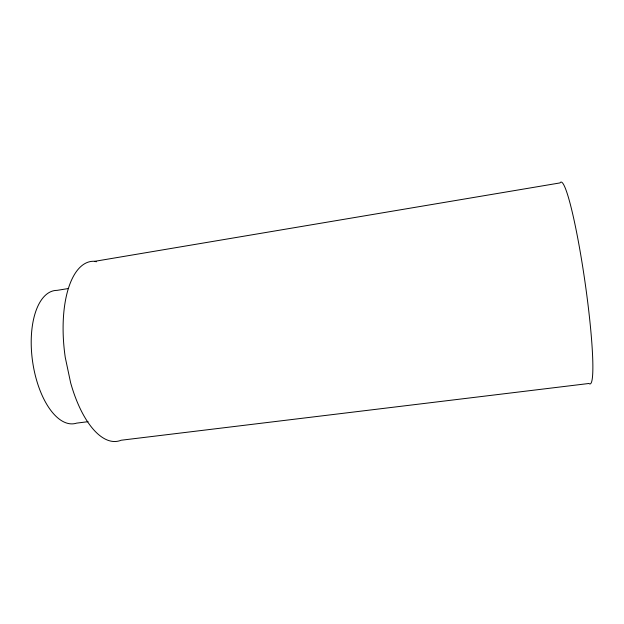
<?xml version="1.0" encoding="UTF-8"?>
<svg xmlns="http://www.w3.org/2000/svg" width="624" height="624" viewBox="0 0 624 624"><rect width="100%" height="100%" fill="white"/><g stroke="black" fill="none" stroke-linecap="round" stroke-linejoin="round"><path stroke-width="0.94" d="M94.864 261.308L560.017 182.918A101.969 9.493 81.8 0 1 585.023 282.173A101.969 9.493 81.8 0 1 588.978 383.479L121.126 440.24A90.886 39.304 81.8 0 1 70.645 382.832L65.263 357.443A90.886 39.304 81.8 0 1 94.864 261.308L96.291 261.815M68.523 288.506L57.049 290.371A67.283 32.152 81.8 0 0 32.666 362.021A67.283 32.152 81.8 0 0 76.565 423.142L88.085 421.676"/></g></svg>
